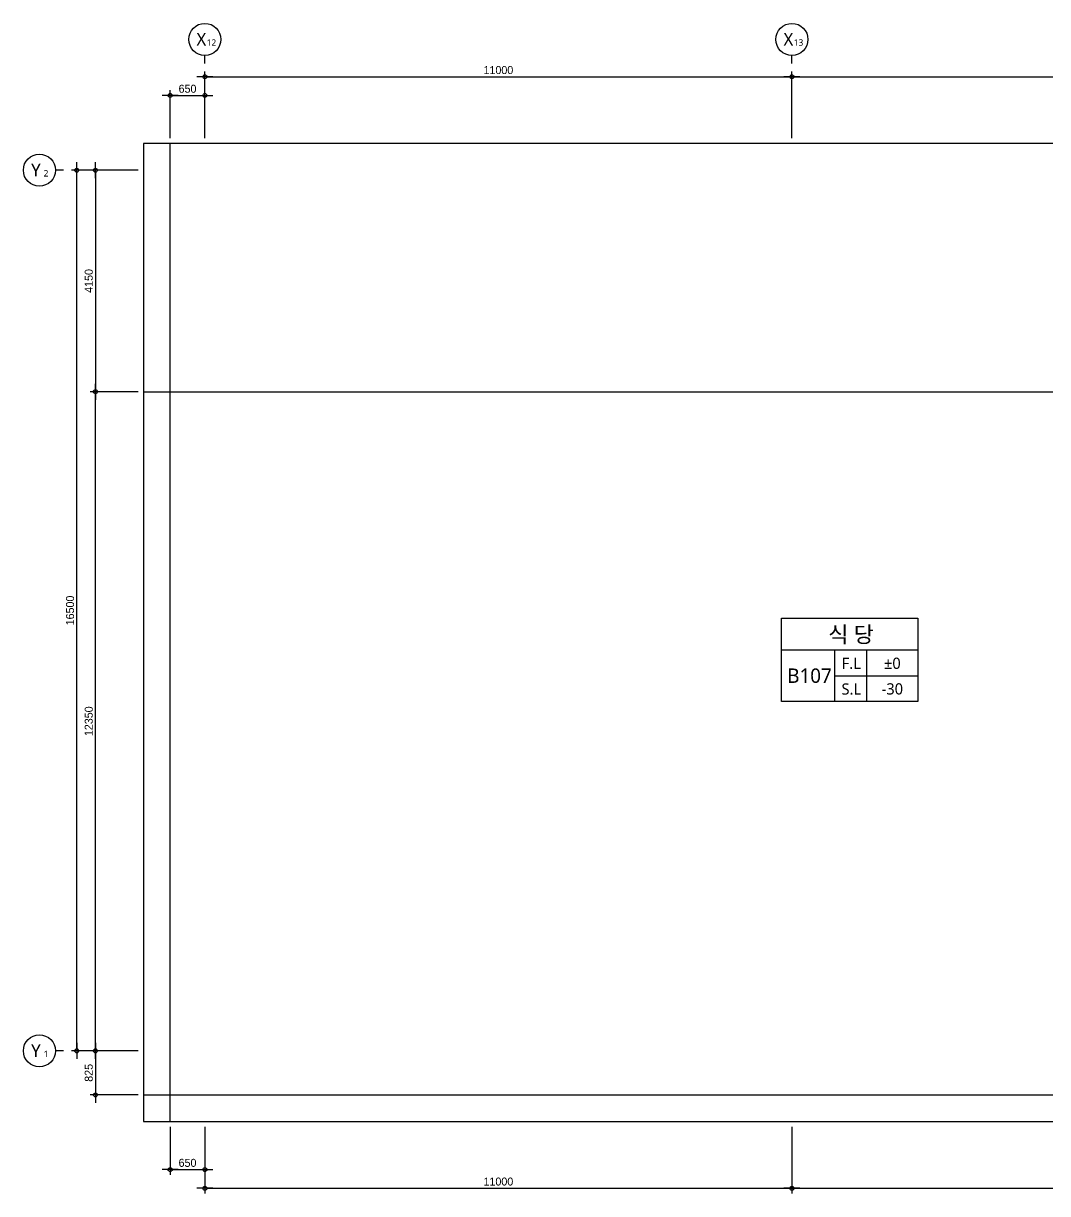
# Model space of a CAD drawing. Header units: millimetres. Extents: x 64500 to 245413, y 550 to 33013.
# Drawn here: x 64500 to 83691, y 11088 to 33013 of the extents above; entities that cross this region are included whole.
import ezdxf
from ezdxf.enums import TextEntityAlignment as Align

# ---------------------------------------------------------------- set-up
doc = ezdxf.new("R2010")
doc.units = ezdxf.units.MM
doc.header["$LTSCALE"] = 150
doc.header["$MEASUREMENT"] = 0
doc.header["$PDSIZE"] = -10
doc.linetypes.add('CENTER', pattern=[2, 1.25, -0.25, 0.25, -0.25])
doc.layers.get('0').update_dxf_attribs({"linetype": 'CONTINUOUS'})
doc.layers.get('Defpoints').update_dxf_attribs({"color": 171, "linetype": 'CONTINUOUS'})
for name, color, linetype in [('CEN(ST)', 1, 'CENTER'), ('NDIM', 7, 'CONTINUOUS'), ('SYM(AXIS)', 7, 'CONTINUOUS'), ('TEXT(AXIS)', 2, 'CONTINUOUS'), ('TEXT(실명)', 3, 'CONTINUOUS'), ('TEXT-기입', 6, 'CONTINUOUS'), ('TITLE', 7, 'CONTINUOUS')]:
    doc.layers.add(name, color=color, linetype=linetype)
doc.styles.add('CGS', font='cgse', dxfattribs={"bigfont": 'cgs'})
doc.styles.add('나눔바른고딕', font='NanumBarunGothic.ttf')
doc.dimstyles.new('NDIM 1200', dxfattribs={"dimscale": 500, "dimtxt": 3, "dimasz": 1, "dimexe": 2, "dimexo": 2, "dimgap": 1, "dimtad": 1, "dimdec": 0, "dimdsep": 46, "dimtxsty": 'CGS', "dimblk": 'DOT0', "dimcen": 1, "dimdle": 8, "dimclrd": 2, "dimclre": 2, "dimclrt": 2, "dimadec": 0, "dimazin": 0, "dimtfac": 1, "dimtdec": 0, "dimtix": 1, "dimtmove": 2, "dimatfit": 3, "dimldrblk": 'DOT0', "dimfxl": 1, "dimtolj": 1, "dimtzin": 0, "dimlwd": -1, "dimlwe": -1, "dimarcsym": 0})

# ---------------------------------------------------------------- blocks, each defined once
blk = doc.blocks.new('DOT0')
blk.add_line((-3, 0), (3, 0))
at = {"color": 6}
blk.add_circle((0, 0), 0.75, dxfattribs=at)
blk = doc.blocks.new('*D7')
at = {"layer": 'Defpoints', "color": 0, "ltscale": 0.4, "transparency": 16777216}
for p in [(66750, 13762.5), (65850, 12937.5), (66750, 12937.5)]:
    blk.add_point(p, dxfattribs=at)
at = {"layer": 'NDIM', "ltscale": 0.4, "transparency": 16777216}
for p, q in [((66650, 13762.5), (65750, 13762.5)), ((65850, 13712.5), (65850, 12987.5)), ((66650, 12937.5), (65750, 12937.5))]:
    blk.add_line(p, q, dxfattribs=at)
at = {"layer": 'NDIM', "ltscale": 0.4, "transparency": 16777216, "xscale": 50, "yscale": 50, "zscale": 50}
for p, rotation in [((65850, 13762.5), 90), ((65850, 12937.5), 270)]:
    blk.add_blockref('DOT0', p, dxfattribs=dict(at, rotation=rotation))
at = {"layer": 'NDIM', "ltscale": 0.4, "transparency": 16777216, "insert": (65725, 13350), "char_height": 150, "attachment_point": 5, "rotation": 90, "style": 'CGS'}
blk.add_mtext('\\A1;825', dxfattribs=at)
blk = doc.blocks.new('A$C2F20087E')
at = {"layer": 'SYM(AXIS)'}
blk.add_line((600, 0), (600, 300), dxfattribs=at)
blk.add_circle((600, 900), 600, dxfattribs=at)
blk = doc.blocks.new('*D10')
at = {"layer": 'Defpoints', "color": 0, "ltscale": 0.4, "transparency": 16777216}
for p in [(65850, 26112.5), (66750, 26112.5), (66750, 13762.5)]:
    blk.add_point(p, dxfattribs=at)
at = {"layer": 'NDIM', "ltscale": 0.4, "transparency": 16777216}
for p, q in [((66650, 26112.5), (65750, 26112.5)), ((65850, 13812.5), (65850, 26062.5)), ((66650, 13762.5), (65750, 13762.5))]:
    blk.add_line(p, q, dxfattribs=at)
at = {"layer": 'NDIM', "ltscale": 0.4, "transparency": 16777216, "xscale": 50, "yscale": 50, "zscale": 50}
for p, rotation in [((65850, 26112.5), 90), ((65850, 13762.5), 270)]:
    blk.add_blockref('DOT0', p, dxfattribs=dict(at, rotation=rotation))
at = {"layer": 'NDIM', "ltscale": 0.4, "transparency": 16777216, "insert": (65725, 19937.5), "char_height": 150, "attachment_point": 5, "rotation": 90, "style": 'CGS'}
blk.add_mtext('\\A1;12350', dxfattribs=at)
blk = doc.blocks.new('*D15')
at = {"layer": 'Defpoints', "color": 0, "ltscale": 0.4, "transparency": 16777216}
for p in [(65500, 30262.5), (66750, 30262.5), (66750, 13762.5)]:
    blk.add_point(p, dxfattribs=at)
at = {"layer": 'NDIM', "ltscale": 0.4, "transparency": 16777216}
for p, q in [((66650, 30262.5), (65400, 30262.5)), ((65500, 13812.5), (65500, 30212.5)), ((66650, 13762.5), (65400, 13762.5))]:
    blk.add_line(p, q, dxfattribs=at)
at = {"layer": 'NDIM', "ltscale": 0.4, "transparency": 16777216, "xscale": 50, "yscale": 50, "zscale": 50}
for p, rotation in [((65500, 30262.5), 90), ((65500, 13762.5), 270)]:
    blk.add_blockref('DOT0', p, dxfattribs=dict(at, rotation=rotation))
at = {"layer": 'NDIM', "ltscale": 0.4, "transparency": 16777216, "insert": (65375, 22012.5), "char_height": 150, "attachment_point": 5, "rotation": 90, "style": 'CGS'}
blk.add_mtext('\\A1;16500', dxfattribs=at)
blk = doc.blocks.new('*D16')
at = {"layer": 'Defpoints', "color": 0, "ltscale": 0.4, "transparency": 16777216}
for p in [(66750, 30262.5), (65850, 26112.5), (66750, 26112.5)]:
    blk.add_point(p, dxfattribs=at)
at = {"layer": 'NDIM', "ltscale": 0.4, "transparency": 16777216}
for p, q in [((66650, 30262.5), (65750, 30262.5)), ((65850, 30212.5), (65850, 26162.5)), ((66650, 26112.5), (65750, 26112.5))]:
    blk.add_line(p, q, dxfattribs=at)
at = {"layer": 'NDIM', "ltscale": 0.4, "transparency": 16777216, "xscale": 50, "yscale": 50, "zscale": 50}
for p, rotation in [((65850, 30262.5), 90), ((65850, 26112.5), 270)]:
    blk.add_blockref('DOT0', p, dxfattribs=dict(at, rotation=rotation))
at = {"layer": 'NDIM', "ltscale": 0.4, "transparency": 16777216, "insert": (65725, 28187.5), "char_height": 150, "attachment_point": 5, "rotation": 90, "style": 'CGS'}
blk.add_mtext('\\A1;4150', dxfattribs=at)
blk = doc.blocks.new('*D17')
at = {"layer": 'Defpoints', "color": 0, "ltscale": 0.4, "transparency": 16777216}
for p in [(89900, 32012.5), (78900, 30762.5), (89900, 30762.5)]:
    blk.add_point(p, dxfattribs=at)
at = {"layer": 'NDIM', "ltscale": 0.4, "transparency": 16777216}
for p, q in [((78900, 30862.5), (78900, 32112.5)), ((78950, 32012.5), (89850, 32012.5)), ((89900, 30862.5), (89900, 32112.5))]:
    blk.add_line(p, q, dxfattribs=at)
at = {"layer": 'NDIM', "ltscale": 0.4, "transparency": 16777216, "xscale": 50, "yscale": 50, "zscale": 50, "rotation": 180}
blk.add_blockref('DOT0', (78900, 32012.5), dxfattribs=at)
at = {"layer": 'NDIM', "ltscale": 0.4, "transparency": 16777216, "xscale": 50, "yscale": 50, "zscale": 50}
blk.add_blockref('DOT0', (89900, 32012.5), dxfattribs=at)
at = {"layer": 'NDIM', "ltscale": 0.4, "transparency": 16777216, "insert": (84400, 32137.5), "char_height": 150, "attachment_point": 5, "style": 'CGS'}
blk.add_mtext('\\A1;11000', dxfattribs=at)
blk = doc.blocks.new('*D18')
at = {"layer": 'Defpoints', "color": 0, "ltscale": 0.4, "transparency": 16777216}
for p in [(78900, 32012.5), (67900, 30762.5), (78900, 30762.5)]:
    blk.add_point(p, dxfattribs=at)
at = {"layer": 'NDIM', "ltscale": 0.4, "transparency": 16777216}
for p, q in [((67900, 30862.5), (67900, 32112.5)), ((67950, 32012.5), (78850, 32012.5)), ((78900, 30862.5), (78900, 32112.5))]:
    blk.add_line(p, q, dxfattribs=at)
at = {"layer": 'NDIM', "ltscale": 0.4, "transparency": 16777216, "xscale": 50, "yscale": 50, "zscale": 50, "rotation": 180}
blk.add_blockref('DOT0', (67900, 32012.5), dxfattribs=at)
at = {"layer": 'NDIM', "ltscale": 0.4, "transparency": 16777216, "xscale": 50, "yscale": 50, "zscale": 50}
blk.add_blockref('DOT0', (78900, 32012.5), dxfattribs=at)
at = {"layer": 'NDIM', "ltscale": 0.4, "transparency": 16777216, "insert": (73400, 32137.5), "char_height": 150, "attachment_point": 5, "style": 'CGS'}
blk.add_mtext('\\A1;11000', dxfattribs=at)
blk = doc.blocks.new('*D19')
at = {"layer": 'Defpoints', "color": 0, "ltscale": 0.4, "transparency": 16777216}
for p in [(78900, 12437.5), (89900, 12437.5), (89900, 11187.5)]:
    blk.add_point(p, dxfattribs=at)
at = {"layer": 'NDIM', "ltscale": 0.4, "transparency": 16777216}
for p, q in [((78900, 12337.5), (78900, 11087.5)), ((89900, 12337.5), (89900, 11087.5)), ((78950, 11187.5), (89850, 11187.5))]:
    blk.add_line(p, q, dxfattribs=at)
at = {"layer": 'NDIM', "ltscale": 0.4, "transparency": 16777216, "xscale": 50, "yscale": 50, "zscale": 50, "rotation": 180}
blk.add_blockref('DOT0', (78900, 11187.5), dxfattribs=at)
at = {"layer": 'NDIM', "ltscale": 0.4, "transparency": 16777216, "xscale": 50, "yscale": 50, "zscale": 50}
blk.add_blockref('DOT0', (89900, 11187.5), dxfattribs=at)
at = {"layer": 'NDIM', "ltscale": 0.4, "transparency": 16777216, "insert": (84400, 11312.5), "char_height": 150, "attachment_point": 5, "style": 'CGS'}
blk.add_mtext('\\A1;11000', dxfattribs=at)
blk = doc.blocks.new('*D20')
at = {"layer": 'Defpoints', "color": 0, "ltscale": 0.4, "transparency": 16777216}
for p in [(67900, 12437.5), (78900, 12437.5), (78900, 11187.5)]:
    blk.add_point(p, dxfattribs=at)
at = {"layer": 'NDIM', "ltscale": 0.4, "transparency": 16777216}
for p, q in [((67900, 12337.5), (67900, 11087.5)), ((78900, 12337.5), (78900, 11087.5)), ((67950, 11187.5), (78850, 11187.5))]:
    blk.add_line(p, q, dxfattribs=at)
at = {"layer": 'NDIM', "ltscale": 0.4, "transparency": 16777216, "xscale": 50, "yscale": 50, "zscale": 50, "rotation": 180}
blk.add_blockref('DOT0', (67900, 11187.5), dxfattribs=at)
at = {"layer": 'NDIM', "ltscale": 0.4, "transparency": 16777216, "xscale": 50, "yscale": 50, "zscale": 50}
blk.add_blockref('DOT0', (78900, 11187.5), dxfattribs=at)
at = {"layer": 'NDIM', "ltscale": 0.4, "transparency": 16777216, "insert": (73400, 11312.5), "char_height": 150, "attachment_point": 5, "style": 'CGS'}
blk.add_mtext('\\A1;11000', dxfattribs=at)
blk = doc.blocks.new('*D21')
at = {"layer": 'Defpoints', "color": 0, "ltscale": 0.4, "transparency": 16777216}
for p in [(67250, 12437.5), (67900, 12437.5), (67900, 11537.5)]:
    blk.add_point(p, dxfattribs=at)
at = {"layer": 'NDIM', "ltscale": 0.4, "transparency": 16777216}
for p, q in [((67250, 12337.5), (67250, 11437.5)), ((67900, 12337.5), (67900, 11437.5)), ((67300, 11537.5), (67850, 11537.5))]:
    blk.add_line(p, q, dxfattribs=at)
at = {"layer": 'NDIM', "ltscale": 0.4, "transparency": 16777216, "xscale": 50, "yscale": 50, "zscale": 50, "rotation": 180}
blk.add_blockref('DOT0', (67250, 11537.5), dxfattribs=at)
at = {"layer": 'NDIM', "ltscale": 0.4, "transparency": 16777216, "xscale": 50, "yscale": 50, "zscale": 50}
blk.add_blockref('DOT0', (67900, 11537.5), dxfattribs=at)
at = {"layer": 'NDIM', "ltscale": 0.4, "transparency": 16777216, "insert": (67575, 11662.5), "char_height": 150, "attachment_point": 5, "style": 'CGS'}
blk.add_mtext('\\A1;650', dxfattribs=at)
blk = doc.blocks.new('*D22')
at = {"layer": 'Defpoints', "color": 0, "ltscale": 0.4, "transparency": 16777216}
for p in [(67900, 31662.5), (67250, 30762.5), (67900, 30762.5)]:
    blk.add_point(p, dxfattribs=at)
at = {"layer": 'NDIM', "ltscale": 0.4, "transparency": 16777216}
for p, q in [((67250, 30862.5), (67250, 31762.5)), ((67300, 31662.5), (67850, 31662.5)), ((67900, 30862.5), (67900, 31762.5))]:
    blk.add_line(p, q, dxfattribs=at)
at = {"layer": 'NDIM', "ltscale": 0.4, "transparency": 16777216, "xscale": 50, "yscale": 50, "zscale": 50, "rotation": 180}
blk.add_blockref('DOT0', (67250, 31662.5), dxfattribs=at)
at = {"layer": 'NDIM', "ltscale": 0.4, "transparency": 16777216, "xscale": 50, "yscale": 50, "zscale": 50}
blk.add_blockref('DOT0', (67900, 31662.5), dxfattribs=at)
at = {"layer": 'NDIM', "ltscale": 0.4, "transparency": 16777216, "insert": (67575, 31787.5), "char_height": 150, "attachment_point": 5, "style": 'CGS'}
blk.add_mtext('\\A1;650', dxfattribs=at)
blk = doc.blocks.new('A$C51E23882')
at = {"layer": 'TITLE'}
blk.add_lwpolyline([(8500, 0), (0, 0), (0, 5200), (8500, 5200)], close=True, dxfattribs=at)
for points in [[(8500, 3200), (0, 3200)], [(3300, 3200), (3300, 0)], [(5300, 3200), (5300, 0)], [(3300, 1600), (8500, 1600)]]:
    blk.add_lwpolyline(points, dxfattribs=at)
at = {"layer": 'TITLE', "style": '나눔바른고딕'}
for s, p in [('F.L', (4352, 2378)), ('S.L', (4352, 778))]:
    blk.add_text(s, height=700, dxfattribs=at).set_placement(p, align=Align.MIDDLE)

msp = doc.modelspace()

# ---------------------------------------------------------------- linework, layer by layer
at = {"layer": 'CEN(ST)', "ltscale": 10000}
for p, q in [((67250, 12437.5), (67250, 30762.5)), ((66750, 26112.5), (112650, 26112.5)), ((66750, 12937.5), (112650, 12937.5))]:
    msp.add_line(p, q, dxfattribs=at)
at = {"layer": 'Defpoints', "ltscale": 10000}
msp.add_lwpolyline([(112650, 30762.5), (66750, 30762.5), (66750, 12437.5), (112650, 12437.5)], close=True, dxfattribs=at)

# ---------------------------------------------------------------- block references
for name, p, xscale, yscale, zscale in [('A$C2F20087E', (67600, 32262.5), 0.5, 0.5, 0.5), ('A$C2F20087E', (78600, 32262.5), 0.5, 0.5, 0.5), ('A$C51E23882', (78707.2, 20307.7), 0.3, 0.3, 0.3)]:
    msp.add_blockref(name, p, dxfattribs=dict(xscale=xscale, yscale=yscale, zscale=zscale))
at = {"xscale": 0.5, "yscale": 0.5, "zscale": 0.5, "rotation": 90.00000000000034}
for p in [(65250, 29962.5), (65250, 13462.5)]:
    msp.add_blockref('A$C2F20087E', p, dxfattribs=at)

# ---------------------------------------------------------------- texts
at = {"layer": 'TEXT(AXIS)', "style": '나눔바른고딕'}
for s, height, p in [('X', 240, (67834.2, 32714.5)), ('12', 120, (68023.8, 32654.5)), ('X', 240, (78834.2, 32714.5)), ('13', 120, (79023.8, 32654.5)), ('Y', 240, (64734.2, 30264.5)), ('2', 120, (64923.8, 30204.5)), ('Y', 240, (64734.2, 13764.5)), ('1', 120, (64923.8, 13704.5))]:
    msp.add_text(s, height=height, dxfattribs=at).set_placement(p, align=Align.MIDDLE)
at = {"layer": 'TEXT(실명)', "style": '나눔바른고딕'}
msp.add_text('식 당', height=300, dxfattribs=at).set_placement((80008.5, 21566), align=Align.MIDDLE)
at = {"layer": 'TEXT-기입', "style": '나눔바른고딕'}
for s, height, p in [('±0', 210, (80782.1, 21024.1)), ('B107', 270, (79229.6, 20791.7)), ('-30', 210, (80782.1, 20544.1))]:
    msp.add_text(s, height=height, dxfattribs=at).set_placement(p, align=Align.MIDDLE)

# ---------------------------------------------------------------- dimensions: what is measured, and where the dimension line sits
at = {"layer": 'NDIM', "ltscale": 0.4}
for base, p1, p2, picture, middle in [((78900, 32012.5), (67900, 30762.5), (78900, 30762.5), '*D18', (73400, 32137.5)), ((89900, 32012.5), (78900, 30762.5), (89900, 30762.5), '*D17', (84400, 32137.5)), ((67900, 31662.5), (67250, 30762.5), (67900, 30762.5), '*D22', (67575, 31787.5)), ((67900, 11537.5), (67250, 12437.5), (67900, 12437.5), '*D21', (67575, 11662.5)), ((78900, 11187.5), (67900, 12437.5), (78900, 12437.5), '*D20', (73400, 11312.5)), ((89900, 11187.5), (78900, 12437.5), (89900, 12437.5), '*D19', (84400, 11312.5))]:
    dim = msp.add_linear_dim(base=base, p1=p1, p2=p2, dimstyle='NDIM 1200', override={"dimscale": 50, "dimclrd": 256, "dimclre": 256, "dimclrt": 256}, dxfattribs=at)
    dim.commit()
    dim.dimension.update_dxf_attribs({"geometry": picture, "text_midpoint": middle})
for base, p1, p2, angle, picture, middle in [((65500, 30262.5), (66750, 13762.5), (66750, 30262.5), 90, '*D15', (65375, 22012.5)), ((65850, 26112.5), (66750, 30262.5), (66750, 26112.5), 270, '*D16', (65725, 28187.5)), ((65850, 26112.5), (66750, 13762.5), (66750, 26112.5), 90, '*D10', (65725, 19937.5)), ((65850, 12937.5), (66750, 13762.5), (66750, 12937.5), 270, '*D7', (65725, 13350))]:
    dim = msp.add_linear_dim(base=base, p1=p1, p2=p2, angle=angle, dimstyle='NDIM 1200', override={"dimscale": 50, "dimclrd": 256, "dimclre": 256, "dimclrt": 256}, dxfattribs=at)
    dim.commit()
    dim.dimension.update_dxf_attribs({"geometry": picture, "text_midpoint": middle})

doc.saveas('drawing.dxf')
